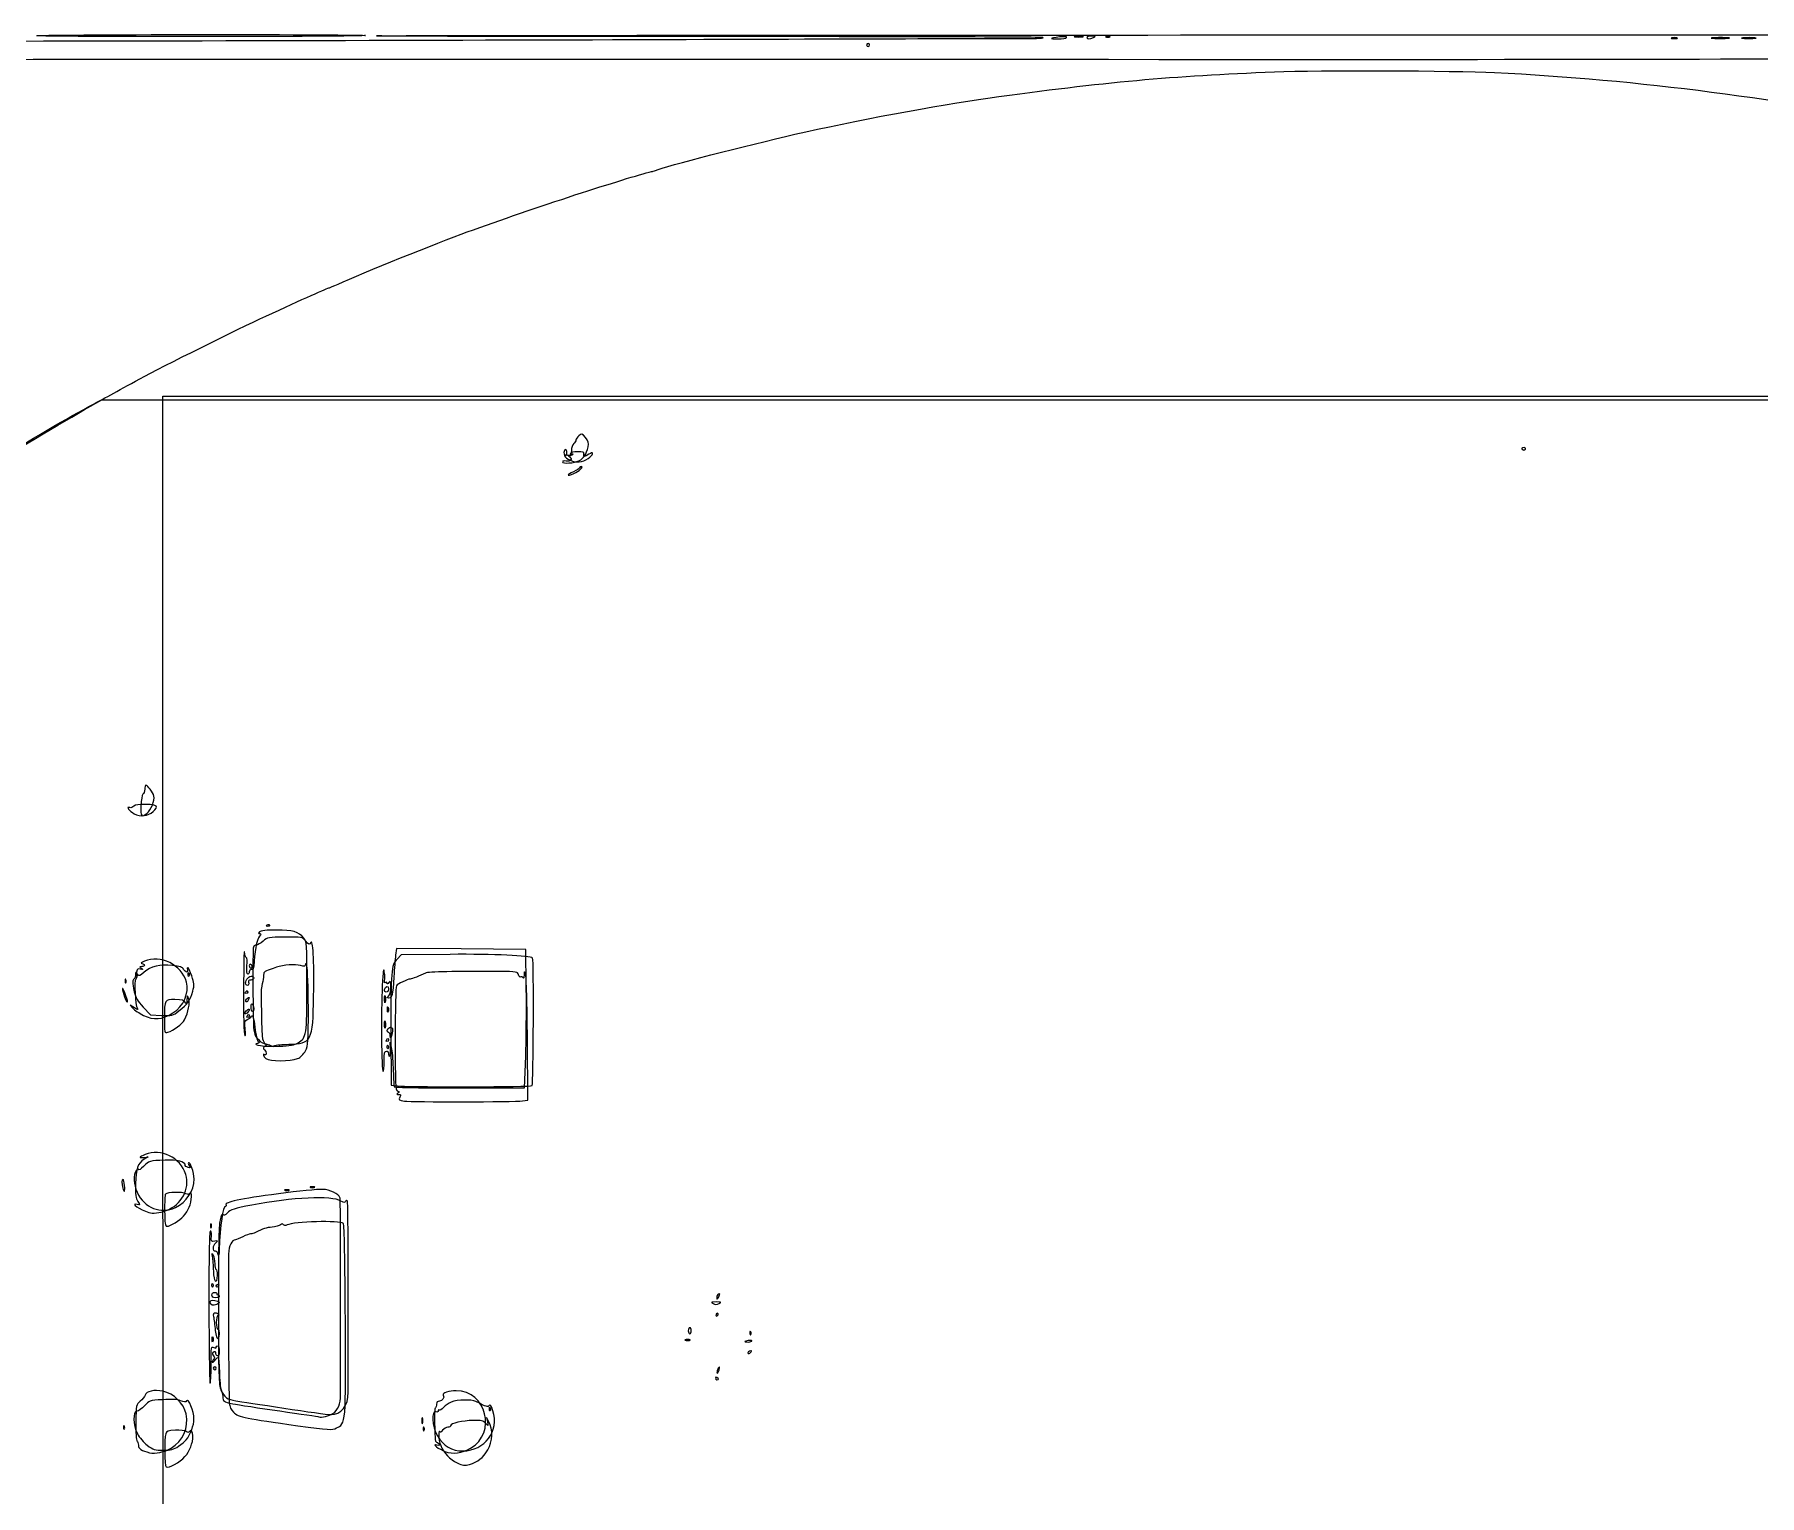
# Model space of a CAD drawing. Extents: x 0 to 877, y -11 to 940.
# Drawn here: x 235.4 to 540, y 682.3 to 940.2 of the extents above; entities that cross this region are included whole.
import ezdxf

# ---------------------------------------------------------------- set-up
doc = ezdxf.new("R2010")
doc.units = 0
doc.layers.add('Calque_1', color=7, linetype='CONTINUOUS')

msp = doc.modelspace()

# ---------------------------------------------------------------- linework, layer by layer
at = {"layer": 'Calque_1', "color": 7}
for points in [[(235.80002, 940.03294)], [(382.85207, 938.39798)], [(417.63769, 939.70942)], [(422.40728, 939.72094)], [(425.25155, 939.8961)], [(525.39634, 939.63874)], [(329.40623, 866.43136)], [(498.22859, 866.91883)], [(330.60462, 862.71947)], [(331.52819, 864.97884)], [(252.99388, 802.66701)], [(255.27609, 802.75625)], [(276.94708, 782.98284)], [(262.68392, 774.48501)], [(273.84373, 775.66361)], [(251.34323, 771.04902)], [(251.5349, 773.34759)], [(253.00482, 771.25184)], [(272.65311, 771.18131)], [(272.70941, 772.58522)], [(297.174, 771.6224)], [(272.71401, 769.49942)], [(273.63759, 768.55136)], [(259.83487, 767.48614)], [(272.52087, 767.41235)], [(272.91774, 766.94798)], [(258.93154, 764.09427)], [(274.62536, 763.1251)], [(275.67692, 762.89843)], [(281.94865, 762.2159)], [(297.52395, 762.71464)], [(297.67709, 761.54607)], [(298.20816, 763.44225)], [(299.50073, 753.72252)], [(251.29438, 737.04967)], [(253.51786, 735.83297)], [(280.29635, 736.16017)], [(284.79427, 736.68934)], [(258.6302, 732.61097)], [(258.75667, 729.82292)], [(266.61064, 730.23704)], [(267.03281, 721.9032)], [(266.72088, 719.47732)], [(267.49374, 719.32298)], [(266.43541, 716.36674)], [(266.69999, 717.67878)], [(356.38969, 717.81724)], [(355.81922, 713.94784)], [(267.37343, 711.45203)], [(351.36666, 711.38548)], [(361.86617, 711.1705)], [(361.8453, 707.54933)], [(362.02529, 709.54547)], [(267.49374, 704.77089)], [(356.37109, 704.90318)], [(355.90104, 702.73334)], [(269.77971, 698.602)], [(315.86509, 697.75584)], [(251.27029, 694.50175)], [(288.0747, 696.77511)], [(303.924, 695.97349)], [(253.57355, 693.20207)], [(304.18696, 694.23717)], [(306.54569, 692.8056)], [(259.49598, 690.64398)], [(307.11141, 691.11903)], [(312.39124, 690.63137)], [(258.63045, 687.33893)]]:
    msp.add_lwpolyline(points, close=True, dxfattribs=at)
for points in [[(420.49268, 939.90749), (420.49268, 939.9071)], [(534.40104, 939.65024), (534.40104, 939.65044)], [(539.16166, 939.64869), (539.16166, 939.64844)], [(244.23993, 874.0188), (247.27573, 875.77042), (467.33136, 875.77042), (687.38698, 875.77042), (687.39788, 819.48032)], [(258.1026, 585.82346), (258.0719, 876.40197), (475.42396, 876.402)], [(475.42396, 876.402), (692.7763, 876.402), (695.49116, 874.91197)], [(330.39782, 864.91376), (330.39782, 864.91333)], [(322.22208, 772.10735), (322.13018, 778.72193), (310.72555, 778.80733), (299.32093, 778.89273), (299.15567, 777.68703)], [(308.76879, 777.8326), (300.13348, 777.7427), (299.40744, 777.01636)], [(253.07398, 768.38256), (252.28023, 768.88197), (252.77893, 768.31774)], [(254.59543, 768.53179), (255.89495, 767.16932), (257.8213, 767.07202)], [(297.19416, 769.99068), (297.1938, 769.99068)], [(297.70763, 768.1386), (297.70781, 768.1386)], [(297.19416, 765.49277), (297.1938, 765.49277)], [(298.25938, 761.20457), (298.22258, 762.31778), (298.44091, 761.10102)], [(298.33442, 763.98436), (298.38062, 754.72395), (300.03183, 754.59165)], [(321.57124, 751.96564), (322.49728, 752.09024), (322.42288, 762.91629)], [(310.47482, 754.24799), (321.9393, 754.24799), (322.12668, 759.87037)], [(254.7276, 741.9991), (255.4552, 742.11226), (254.76009, 741.65626)], [(356.25889, 716.18072), (356.25889, 716.18086)], [(266.75138, 709.93027), (266.75156, 709.93027)], [(351.06736, 709.69354), (351.06736, 709.69374)], [(268.32551, 700.94706), (268.32456, 700.94709)], [(315.63796, 695.29471), (315.17538, 696.08846), (315.35202, 695.29571)]]:
    msp.add_lwpolyline(points, dxfattribs=at)
for points in [[(219.47187, 939.06897), (253.81478, 939.11257), (309.89322, 939.24358), (344.09062, 939.36005)], [(235.80002, 940.0329), (235.55079, 940.1318), (248.55288, 940.22111), (264.69358, 940.23133)], [(293.85577, 940.06544), (293.61743, 939.82708), (236.39944, 939.79501), (235.80002, 940.03294)], [(264.69358, 940.23133), (280.83425, 940.24153), (293.95726, 940.16693), (293.85577, 940.06544)], [(295.80416, 940.00617), (294.85827, 940.09027), (417.19499, 940.17099), (567.66353, 940.18545)], [(355.07082, 939.8667), (323.42004, 939.8597), (296.75004, 939.922), (295.80416, 940.00617)], [(344.09062, 939.36005), (378.28801, 939.47652), (408.05363, 939.56019), (410.23645, 939.54599)], [(413.41145, 939.70019), (412.97488, 939.79919), (386.7216, 939.87413), (355.07082, 939.8667)], [(382.58749, 938.66256), (382.44197, 938.66256), (382.32291, 938.5435), (382.32291, 938.39798)], [(382.32291, 938.39798), (382.32291, 938.25246), (382.44197, 938.13339), (382.58749, 938.13339)], [(382.85207, 938.39798), (382.85207, 938.5435), (382.73301, 938.66256), (382.58749, 938.66256)], [(382.58749, 938.13339), (382.73301, 938.13339), (382.85207, 938.25246), (382.85207, 938.39798)], [(410.23645, 939.54599), (412.41926, 939.53179), (413.84801, 939.60119), (413.41145, 939.70019)], [(416.39656, 939.80464), (414.56008, 939.59714), (414.45224, 939.45629), (416.12986, 939.45629)], [(416.12986, 939.45629), (416.87312, 939.45629), (417.55165, 939.5702), (417.63769, 939.70942)], [(417.63769, 939.70944), (417.73429, 939.86562), (417.25886, 939.90209), (416.39656, 939.80464)], [(419.16976, 939.9111), (418.76759, 939.8503), (419.03384, 939.7989), (419.76145, 939.79692)], [(420.49268, 939.9071), (420.16727, 939.9699), (419.57195, 939.9715), (419.16976, 939.9111)], [(419.76145, 939.79692), (420.48905, 939.79492), (420.81811, 939.84472), (420.49268, 939.90749)], [(422.07655, 939.96693), (421.60361, 939.97713), (421.21666, 939.86646), (421.21666, 939.72094)], [(421.21666, 939.72094), (421.21666, 939.40684), (421.67632, 939.40684), (422.40728, 939.72094)], [(422.40728, 939.72094), (422.85072, 939.9115), (422.79714, 939.95135), (422.07655, 939.96693)], [(424.59009, 939.8961), (424.40819, 939.8227), (424.55699, 939.76265), (424.92082, 939.76265)], [(425.25155, 939.8961), (425.06965, 939.9695), (424.77199, 939.9695), (424.59009, 939.8961)], [(424.92082, 939.76265), (425.28462, 939.76265), (425.43345, 939.82275), (425.25155, 939.8961)], [(524.4703, 939.63874), (524.21564, 939.57214), (524.424, 939.51774), (524.93332, 939.51774)], [(525.39634, 939.63874), (525.14168, 939.70534), (524.72496, 939.70534), (524.4703, 939.63874)], [(524.93332, 939.51774), (525.44264, 939.51774), (525.651, 939.57214), (525.39634, 939.63874)], [(531.7552, 939.65144), (530.98635, 939.59784), (531.5479, 939.55334), (533.00311, 939.55274)], [(534.40104, 939.65044), (533.71471, 939.70474), (532.52408, 939.70534), (531.7552, 939.65144)], [(533.00311, 939.55274), (534.45832, 939.55205), (535.08739, 939.59594), (534.40104, 939.65024)], [(537.04499, 939.65044), (536.42269, 939.59454), (536.86603, 939.54803), (538.03019, 939.54707)], [(539.16166, 939.64844), (538.61982, 939.70534), (537.66732, 939.70604), (537.04499, 939.65044)], [(538.03019, 939.54707), (539.19436, 939.54611), (539.70352, 939.59187), (539.16166, 939.64869)], [(433.9167, 935.79823), (242.12004, 935.93825), (174.493373, 935.81523), (125.412537, 935.2371)], [(561.18128, 935.9818), (546.99299, 935.84009), (489.72393, 935.75748), (433.9167, 935.79823)], [(403.73865, 929.01999), (424.46719, 931.87112), (436.19747, 932.94531), (454.34783, 933.65449)], [(454.34783, 933.65449), (462.00763, 933.95377), (485.98991, 933.87403), (493.18332, 933.52536)], [(493.18332, 933.52536), (518.60589, 932.29309), (544.49719, 928.91634), (569.6479, 923.55282)], [(369.62291, 922.61997), (379.67046, 924.93533), (395.13819, 927.83703), (403.73865, 929.01999)], [(345.01666, 916.2499), (346.76746, 916.94184), (361.23001, 920.68591), (369.62291, 922.61997)], [(311.81145, 905.38209), (323.41306, 909.58148), (340.06892, 915.03176), (344.3552, 916.03135)], [(344.3552, 916.03135), (344.50072, 916.06525), (344.79838, 916.16363), (345.01666, 916.2499)], [(288.98331, 896.171), (293.31424, 898.14138), (306.44533, 903.43973), (311.81145, 905.38209)], [(276.22499, 890.51448), (282.79899, 893.5321), (287.28267, 895.53548), (287.4623, 895.53548)], [(287.4623, 895.53548), (287.5306, 895.53548), (288.21501, 895.82146), (288.98331, 896.171)], [(253.99999, 879.44302), (257.99667, 881.6274), (271.28178, 888.24543), (276.22499, 890.51448)], [(245.00416, 874.55617), (247.488, 875.8915), (249.78306, 877.13826), (253.99999, 879.44302)], [(206.37499, 850.42895), (217.18946, 858.01433), (235.45192, 869.4208), (245.00416, 874.55617)], [(225.59369, 862.84726), (229.58159, 865.36176), (238.58629, 870.75673), (244.23993, 874.0188)], [(330.99373, 868.65386), (330.99373, 868.48574), (330.81514, 868.19997), (330.59686, 868.01881)], [(331.51049, 869.40201), (331.22627, 869.15865), (330.99373, 868.82199), (330.99373, 868.65386)], [(332.67553, 869.07404), (332.0604, 869.80508), (332.00084, 869.82185), (331.51049, 869.40201)], [(333.12619, 867.42738), (333.2882, 868.14565), (333.20689, 868.44249), (332.67553, 869.07404)], [(329.51517, 865.92753), (328.86499, 866.05108), (328.82138, 866.01843), (329.13314, 865.641)], [(329.14165, 866.96053), (328.99613, 866.96053), (328.87706, 866.7224), (328.87706, 866.43136)], [(328.87706, 866.43136), (328.87706, 866.14032), (328.99613, 865.90219), (329.14165, 865.90219)], [(329.13314, 865.641), (329.32668, 865.4067), (329.89578, 865.07944), (330.39782, 864.91376)], [(329.40623, 866.43136), (329.40623, 866.7224), (329.28717, 866.96053), (329.14165, 866.96053)], [(329.14165, 865.90219), (329.28717, 865.90219), (329.40623, 866.14032), (329.40623, 866.43136)], [(329.90315, 865.66309), (330.44681, 865.31874), (329.96805, 864.77588), (329.24293, 864.9145)], [(330.41595, 866.05805), (330.32415, 865.90956), (329.91882, 865.85083), (329.51517, 865.92753)], [(329.86925, 865.89809), (329.62975, 865.89509), (329.63912, 865.83029), (329.90315, 865.66309)], [(330.19998, 866.79579), (330.19998, 866.25942), (330.06777, 865.90052), (329.86925, 865.89809)], [(330.01727, 866.25017), (329.94317, 866.02798), (330.02227, 865.98167), (330.24302, 866.11805)], [(331.30836, 866.58756), (330.57745, 866.59056), (330.08807, 866.46261), (330.01727, 866.25017)], [(330.59686, 868.01881), (330.37857, 867.83765), (330.19998, 867.28729), (330.19998, 866.79579)], [(330.24302, 866.11805), (330.44984, 866.24588), (330.51752, 866.22241), (330.41595, 866.05805)], [(330.39782, 864.91333), (331.4116, 864.57875), (332.6094, 864.85853), (333.46043, 865.62869)], [(332.40768, 866.14998), (332.46998, 866.49697), (332.25194, 866.58377), (331.30836, 866.58756)], [(331.52819, 864.97884), (332.38176, 865.42023), (332.82758, 866.10334), (333.12619, 867.42738)], [(333.28847, 866.14398), (332.46821, 865.60652), (332.31031, 865.60752), (332.40768, 866.14998)], [(333.46043, 865.62869), (334.168, 866.26904), (334.04444, 866.63931), (333.28847, 866.14398)], [(498.39478, 867.3044), (497.93003, 867.3044), (497.8616, 867.14564), (498.22859, 866.91883)], [(498.22859, 866.91883), (498.36405, 866.83513), (498.54968, 866.88763), (498.64108, 867.0355)], [(498.64108, 867.0355), (498.73248, 867.1834), (498.62168, 867.3044), (498.39478, 867.3044)], [(329.24293, 864.9145), (328.89619, 864.9808), (328.61248, 864.9325), (328.61248, 864.80712)], [(328.61248, 864.80712), (328.61248, 864.42839), (330.70168, 864.55144), (331.52819, 864.97884)], [(330.56442, 863.03933), (329.29625, 862.46746), (329.33149, 862.18729), (330.60462, 862.71947)], [(331.62546, 863.74218), (331.62546, 863.61876), (331.14799, 863.30248), (330.56442, 863.03933)], [(330.60467, 862.71947), (331.54547, 863.11273), (332.4477, 863.96658), (331.92242, 863.96658)], [(331.92242, 863.96658), (331.7591, 863.96658), (331.62546, 863.8656), (331.62546, 863.74218)], [(255.04988, 807.68924), (254.97248, 807.69224), (254.8826, 807.37306), (254.85016, 806.98103)], [(256.47673, 805.77514), (256.31312, 806.43917), (255.38948, 807.67821), (255.04988, 807.68924)], [(255.12671, 804.30625), (253.87224, 804.34285), (253.19314, 804.24595), (252.94154, 803.99436)], [(254.5281, 806.10566), (254.38342, 806.01626), (254.23456, 805.10177), (254.1973, 804.07349)], [(254.85016, 806.98103), (254.81766, 806.589), (254.67279, 806.19508), (254.5281, 806.10566)], [(256.32334, 803.04604), (257.34855, 804.00916), (257.12175, 804.248), (255.12671, 804.30625)], [(255.27609, 802.75625), (255.97844, 803.30188), (256.6624, 805.02162), (256.47673, 805.77514)], [(252.21508, 803.74981), (251.48353, 803.99366), (252.10282, 803.13264), (252.99388, 802.66701)], [(252.94154, 803.99436), (252.74078, 803.7936), (252.41386, 803.68355), (252.21508, 803.74981)], [(252.99388, 802.66701), (254.11685, 802.08017), (255.45771, 802.23281), (256.32334, 803.04604)], [(254.1973, 804.07349), (254.127, 802.1337), (254.2622, 801.96861), (255.27609, 802.75625)], [(276.43996, 783.00373), (276.2289, 782.91923), (276.29158, 782.85657), (276.59982, 782.84387)], [(276.94708, 782.98283), (276.85918, 783.07073), (276.63096, 783.08013), (276.43996, 783.00373)], [(276.59982, 782.84387), (276.87872, 782.83237), (277.035, 782.89487), (276.94708, 782.98284)], [(275.10431, 781.03704), (274.63396, 780.50468), (274.1833, 778.07269), (274.12369, 775.74537)], [(275.743, 780.17355), (275.27821, 779.78247), (274.73841, 779.46248), (274.54341, 779.46248)], [(275.11611, 781.81976), (274.86624, 781.56988), (274.87471, 781.50006), (275.15491, 781.50006)], [(275.15491, 781.50006), (275.43727, 781.50006), (275.42653, 781.40176), (275.10431, 781.03704)], [(278.14559, 782.13324), (276.37272, 782.13724), (275.32529, 782.02893), (275.11611, 781.81976)], [(279.62576, 780.89754), (276.72405, 780.88524), (276.55022, 780.85284), (275.743, 780.17355)], [(282.97267, 780.70574), (281.93199, 781.85543), (281.01486, 782.12665), (278.14559, 782.13324)], [(283.28596, 780.18679), (282.67352, 780.8988), (282.61455, 780.91025), (279.62576, 780.89754)], [(283.50121, 772.27813), (283.50121, 779.74748), (283.47611, 780.1497), (282.97267, 780.70574)], [(284.15868, 779.91027), (283.93543, 779.51137), (283.84126, 779.54121), (283.28596, 780.18679)], [(284.68383, 770.46665), (284.78013, 776.98197), (284.57583, 780.65569), (284.15868, 779.91027)], [(262.22836, 772.93172), (261.40075, 775.99323), (257.62494, 777.87373), (254.79373, 776.63445)], [(272.44911, 778.25891), (272.39201, 778.80462), (272.32714, 775.79829), (272.30489, 771.57818)], [(272.78392, 777.26673), (272.65684, 777.26673), (272.50618, 777.71321), (272.44911, 778.25891)], [(272.9043, 775.81152), (272.9652, 776.61188), (272.9113, 777.26673), (272.78392, 777.26673)], [(274.04768, 779.13176), (273.97008, 778.94985), (273.93037, 775.46728), (273.95948, 771.39269)], [(274.54341, 779.46248), (274.34841, 779.46248), (274.12534, 779.31366), (274.04768, 779.13176)], [(299.40744, 777.01636), (298.38091, 775.98944), (298.28063, 774.77141), (298.33442, 763.98436)], [(299.15567, 777.68703), (299.06477, 777.0239), (298.92088, 775.3186), (298.83589, 773.89747)], [(323.34974, 777.17688), (322.90016, 777.62667), (316.52508, 777.91337), (308.76879, 777.8326)], [(323.25574, 754.66655), (323.48336, 754.89411), (323.57549, 776.95105), (323.34974, 777.17688)], [(253.24281, 774.23703), (253.24281, 773.92676), (253.12374, 773.59932), (252.97822, 773.50938)], [(253.57428, 774.34783), (253.27061, 774.76313), (253.24281, 774.75384), (253.24281, 774.23703)], [(253.45305, 774.04902), (253.47675, 773.80725), (253.38925, 773.54335), (253.25856, 773.46258)], [(254.06617, 775.23463), (253.46786, 775.36576), (253.34682, 775.13172), (253.45305, 774.04902)], [(254.78493, 774.6975), (253.97671, 773.95932), (253.879, 773.9311), (253.57428, 774.34783)], [(254.33071, 775.67518), (253.93076, 775.67218), (253.92175, 775.63248), (254.26461, 775.38764)], [(254.26461, 775.38764), (254.58346, 775.15989), (254.54444, 775.12981), (254.06617, 775.23463)], [(254.79373, 776.63445), (254.28441, 776.41151), (254.07605, 776.22445), (254.33071, 776.21875)], [(254.33071, 776.21875), (254.58537, 776.21275), (254.79373, 776.08933), (254.79373, 775.94381)], [(254.79373, 775.94381), (254.79373, 775.79829), (254.58537, 775.6774), (254.33071, 775.67518)], [(259.75508, 775.85839), (257.53043, 776.08631), (255.88459, 775.70189), (254.78493, 774.6975)], [(261.72963, 775.19153), (261.53302, 775.55887), (261.03418, 775.72735), (259.75508, 775.85839)], [(262.40755, 775.09683), (262.62689, 774.52526), (262.0425, 774.60684), (261.72963, 775.19153)], [(262.46855, 775.49371), (262.35124, 775.49371), (262.32377, 775.31512), (262.40755, 775.09683)], [(263.17652, 774.03836), (262.90445, 774.8388), (262.58587, 775.49371), (262.46855, 775.49371)], [(262.66305, 773.97789), (262.57515, 773.88999), (262.51258, 774.04629), (262.52406, 774.32515)], [(262.52406, 774.32515), (262.53676, 774.63338), (262.59946, 774.69607), (262.68392, 774.48501)], [(262.68395, 774.48501), (262.76035, 774.29401), (262.75095, 774.0658), (262.66305, 773.97789)], [(263.34284, 771.32638), (263.62907, 772.42166), (263.60772, 772.76989), (263.17652, 774.03836)], [(272.70941, 772.58522), (272.52058, 773.07731), (273.10144, 773.95302), (273.6453, 773.99618)], [(273.05419, 774.35631), (272.90142, 774.35631), (272.83943, 774.95805), (272.9043, 775.81152)], [(273.3147, 774.75318), (273.3147, 774.5349), (273.19746, 774.35631), (273.05419, 774.35631)], [(273.57915, 776.0761), (273.43363, 776.166), (273.31457, 776.054), (273.31457, 775.82713)], [(273.31457, 775.82713), (273.31457, 775.60026), (273.43363, 775.41464), (273.57915, 775.41464)], [(273.71157, 775.15006), (273.49329, 775.15006), (273.3147, 774.97147), (273.3147, 774.75318)], [(273.84373, 775.66361), (273.84373, 775.80054), (273.72467, 775.98616), (273.57915, 776.0761)], [(273.57915, 775.41464), (273.72467, 775.41464), (273.84373, 775.52668), (273.84373, 775.66361)], [(274.10832, 773.66545), (274.10832, 773.46334), (273.87392, 773.29798), (273.58746, 773.29798)], [(273.6453, 773.99618), (273.89996, 774.01638), (274.10832, 773.86757), (274.10832, 773.66545)], [(274.12369, 775.74537), (274.11469, 775.39937), (273.94224, 775.15006), (273.71157, 775.15006)], [(275.86811, 774.45746), (275.83091, 773.81872), (275.54622, 772.08042), (275.46568, 771.99986)], [(278.1135, 775.57502), (276.34089, 774.98099), (275.88541, 774.7543), (275.86811, 774.45746)], [(282.34723, 775.87922), (281.44362, 776.13837), (279.34447, 775.98754), (278.1135, 775.57502)], [(283.22948, 776.07727), (283.21038, 775.70302), (283.07078, 775.6717), (282.34723, 775.87922)], [(283.49049, 775.72807), (283.35944, 776.16463), (283.24197, 776.32177), (283.22948, 776.07727)], [(283.7442, 768.39855), (283.7362, 771.99322), (283.62157, 775.2915), (283.49049, 775.72807)], [(297.16228, 774.75319), (297.01443, 775.55843), (296.92582, 774.97425), (296.79179, 772.31042)], [(297.21348, 773.19871), (297.29218, 773.47159), (297.26918, 774.17111), (297.16228, 774.75319)], [(298.83589, 773.89747), (298.6356, 770.54841), (298.53874, 770.12117), (297.9819, 770.1314)], [(304.40918, 774.54299), (303.45784, 774.04688), (302.02668, 773.47911), (301.72752, 773.47911)], [(317.37323, 774.82062), (309.8171, 774.86262), (304.81685, 774.75562), (304.40918, 774.54299)], [(320.86115, 774.24623), (320.72349, 774.7726), (320.53887, 774.80301), (317.37323, 774.82062)], [(321.26628, 773.85101), (321.12338, 773.76271), (320.94109, 773.94051), (320.86115, 774.24623)], [(321.66006, 773.67919), (321.58636, 773.862), (321.40916, 773.93932), (321.26628, 773.85101)], [(321.83173, 774.14056), (321.81113, 773.704), (321.73383, 773.49638), (321.66006, 773.67919)], [(322.10893, 774.33832), (321.88395, 774.8981), (321.8671, 774.88608), (321.83173, 774.14056)], [(322.42288, 762.91629), (322.38198, 768.87061), (322.24067, 774.01053), (322.10893, 774.33832)], [(251.34323, 771.04902), (251.0079, 771.87108), (250.86118, 772.07142), (250.95569, 771.57818)], [(250.95569, 771.57818), (251.15878, 770.51833), (251.70028, 769.17681), (251.80176, 769.48212)], [(251.80176, 769.48212), (251.84636, 769.61631), (251.64003, 770.32141), (251.34323, 771.04902)], [(251.37504, 773.18773), (251.36354, 772.90882), (251.42604, 772.75255), (251.514, 772.84047)], [(251.53489, 773.34759), (251.45039, 773.55865), (251.38773, 773.49596), (251.37504, 773.18773)], [(251.514, 772.84047), (251.6019, 772.92837), (251.6113, 773.15659), (251.5349, 773.34759)], [(252.97822, 773.50938), (252.64117, 773.30108), (252.64556, 772.92677), (253.00482, 771.25184)], [(253.25856, 773.46258), (252.92839, 773.25853), (253.19476, 768.75656), (253.56544, 768.27546)], [(253.00478, 771.25181), (253.23108, 770.19656), (253.5853, 769.59085), (254.59543, 768.53179)], [(259.83483, 767.48614), (261.72241, 768.69739), (262.74444, 771.02263), (262.22836, 772.93172)], [(260.90243, 767.86079), (262.39293, 769.00446), (262.93858, 769.77934), (263.34284, 771.32638)], [(262.60157, 770.04142), (262.34903, 770.6746), (262.33709, 770.66394), (262.30315, 769.77492)], [(272.30489, 771.57818), (272.28189, 767.18917), (272.37049, 763.7376), (272.51219, 763.51352)], [(272.76979, 770.91673), (272.61567, 770.91673), (272.56318, 771.03579), (272.65311, 771.18131)], [(272.65311, 771.18131), (272.74301, 771.32683), (272.86914, 771.44589), (272.9333, 771.44589)], [(273.09576, 772.40022), (272.95555, 772.31362), (272.7817, 772.39722), (272.70941, 772.58522)], [(273.04998, 771.18131), (273.04998, 771.03579), (272.92388, 770.91673), (272.76979, 770.91673)], [(272.9333, 771.44589), (272.9975, 771.44589), (273.04998, 771.32683), (273.04998, 771.18131)], [(273.20863, 772.92786), (273.28673, 772.7243), (273.23593, 772.48686), (273.09576, 772.40022)], [(273.58746, 773.29798), (273.2499, 773.29798), (273.11658, 773.16772), (273.20863, 772.92786)], [(273.95948, 771.39269), (274.01158, 764.11205), (274.02308, 763.96955), (274.62536, 763.1251)], [(275.46568, 771.99986), (275.31688, 771.85106), (275.50898, 763.57556), (275.67692, 762.89843)], [(281.94871, 762.2159), (283.42009, 763.10967), (283.50121, 763.63537), (283.50121, 772.27813)], [(296.79179, 772.31042), (296.56295, 767.76266), (296.65267, 757.1584), (296.91998, 757.1584)], [(297.36329, 772.88359), (297.17385, 772.76652), (297.12093, 772.87759), (297.21348, 773.19871)], [(297.50473, 771.18131), (297.25832, 771.18131), (297.12336, 771.36132), (297.174, 771.6224)], [(297.174, 771.6224), (297.30272, 772.28618), (297.921, 772.37733), (297.921, 771.73252)], [(297.1938, 769.99068), (297.1968, 770.57277), (297.2509, 770.77974), (297.31422, 770.45062)], [(297.65621, 772.73387), (297.65621, 772.91579), (297.5244, 772.98316), (297.36329, 772.88359)], [(297.921, 771.73252), (297.921, 771.40753), (297.75016, 771.18131), (297.50473, 771.18131)], [(297.98694, 772.85661), (297.78779, 772.58353), (297.65621, 772.53469), (297.65621, 772.73387)], [(297.9208, 770.46213), (298.17313, 770.66705), (298.31767, 771.2444), (298.31767, 772.04728)], [(298.31767, 772.04728), (298.31767, 773.12304), (298.26867, 773.24293), (297.98694, 772.85661)], [(299.28417, 772.30227), (299.17725, 772.14916), (299.08796, 767.94227), (299.08573, 762.95362)], [(301.72752, 773.47911), (301.27326, 773.47911), (299.51439, 772.63194), (299.28417, 772.30227)], [(322.12668, 759.87037), (322.22974, 762.96269), (322.27268, 768.46933), (322.22208, 772.10735)], [(252.77893, 768.31774), (253.05322, 768.00741), (253.88665, 767.44456), (254.63101, 767.06697)], [(253.56544, 768.27546), (253.76955, 768.01057), (253.60994, 768.04535), (253.07398, 768.38256)], [(257.8213, 767.07202), (259.66696, 766.97882), (259.79605, 767.01182), (260.90243, 767.86079)], [(260.18831, 769.87414), (258.37644, 769.90354), (258.33622, 769.83514), (258.33622, 766.72269)], [(262.08794, 769.24575), (261.87635, 769.71267), (261.45018, 769.85365), (260.18831, 769.87414)], [(261.88685, 766.29424), (262.5644, 767.60446), (262.89084, 769.31607), (262.60157, 770.04142)], [(262.30315, 769.77492), (262.28175, 769.21353), (262.19697, 769.00516), (262.08794, 769.24575)], [(272.52087, 767.41235), (272.52087, 767.55787), (272.69946, 767.82515), (272.91774, 768.00631)], [(272.71401, 769.49942), (272.63831, 769.62409), (272.74251, 769.87962), (272.94552, 770.06726)], [(273.07906, 769.63171), (272.95396, 769.43427), (272.78968, 769.37474), (272.71401, 769.49942)], [(272.91774, 768.00631), (273.13912, 768.19004), (273.31462, 768.2187), (273.31462, 768.07111)], [(273.31462, 768.07111), (273.31462, 767.92559), (273.13602, 767.65831), (272.91774, 767.47715)], [(272.94552, 770.06726), (273.35454, 770.44532), (273.43281, 770.19002), (273.07906, 769.63171)], [(273.86145, 767.74173), (273.72567, 767.74173), (273.62492, 768.10606), (273.63759, 768.55136)], [(273.63762, 768.55136), (273.65292, 769.08876), (273.73452, 769.24445), (273.88045, 769.01438)], [(273.88045, 769.01438), (274.17819, 768.54489), (274.16623, 767.74173), (273.86145, 767.74173)], [(280.29529, 761.96103), (284.31794, 762.03753), (284.56635, 762.51895), (284.68383, 770.46665)], [(283.23252, 760.82966), (283.71819, 761.78166), (283.75838, 762.37604), (283.7442, 768.39855)], [(297.30922, 769.39229), (297.24302, 769.13932), (297.19122, 769.40859), (297.19416, 769.99068)], [(297.31422, 770.45062), (297.37752, 770.1215), (297.37512, 769.64525), (297.30922, 769.39229)], [(297.9819, 770.1314), (297.58095, 770.1384), (297.57335, 770.1799), (297.9208, 770.46213)], [(297.8296, 767.67055), (297.7571, 767.49141), (297.70225, 767.70205), (297.70763, 768.1386)], [(297.70781, 768.1386), (297.71281, 768.57516), (297.77251, 768.72173), (297.8396, 768.4643)], [(297.8396, 768.4643), (297.9067, 768.20686), (297.9023, 767.84968), (297.8296, 767.67055)], [(254.63101, 767.06697), (256.3825, 766.1785), (258.00016, 766.3088), (259.83487, 767.48614)], [(258.33622, 766.72269), (258.33622, 763.93885), (258.34022, 763.91971), (258.93154, 764.09427)], [(258.93154, 764.09427), (259.99177, 764.40745), (261.48656, 765.5202), (261.88685, 766.29424)], [(272.60399, 764.63232), (272.46776, 765.95222), (272.51109, 766.16657), (272.94753, 766.33059)], [(272.51219, 763.51352), (272.67353, 763.25836), (272.70555, 763.64845), (272.60399, 764.63232)], [(272.91774, 767.47715), (272.69636, 767.29342), (272.52087, 767.26477), (272.52087, 767.41235)], [(273.03442, 766.68339), (272.8803, 766.68339), (272.82781, 766.80246), (272.91774, 766.94798)], [(272.91774, 766.94798), (273.00764, 767.0935), (273.13377, 767.21256), (273.19793, 767.21256)], [(272.94753, 766.33059), (273.22222, 766.43384), (273.57546, 766.68958), (273.73249, 766.89893)], [(273.31462, 766.94798), (273.31462, 766.80246), (273.18852, 766.68339), (273.03442, 766.68339)], [(273.19793, 767.21256), (273.26213, 767.21256), (273.31462, 767.0935), (273.31462, 766.94798)], [(273.73249, 766.89893), (273.94919, 767.18777), (274.08571, 766.72135), (274.29875, 764.96453)], [(274.29875, 764.96453), (274.45488, 763.67692), (274.72682, 762.55844), (274.91153, 762.44429)], [(297.30922, 764.89437), (297.24302, 764.64141), (297.19122, 764.91067), (297.19416, 765.49277)], [(297.1938, 765.49277), (297.1968, 766.07485), (297.2509, 766.28182), (297.31422, 765.9527)], [(297.31422, 765.9527), (297.37752, 765.62359), (297.37512, 765.14734), (297.30922, 764.89437)], [(297.92083, 764.03756), (297.49969, 764.03756), (297.61457, 764.75871), (298.06314, 764.93083)], [(298.06314, 764.93083), (298.60284, 765.13794), (298.76754, 764.61758), (298.47145, 763.64068)], [(274.74214, 762.12387), (273.57885, 761.85659), (276.1696, 761.50839), (278.58164, 761.60783)], [(274.62538, 763.12509), (274.96246, 762.6525), (275.55777, 762.19882), (275.94829, 762.11692)], [(274.91153, 762.44429), (275.15103, 762.29627), (275.10383, 762.20696), (274.74214, 762.12387)], [(275.6769, 762.8984), (275.7668, 762.53606), (275.97972, 762.14911), (276.15008, 762.03851)], [(276.06518, 761.58385), (275.75085, 761.38191), (275.73739, 761.26341), (275.99908, 761.00177)], [(275.94829, 762.11692), (276.33882, 762.03502), (276.84758, 761.86707), (277.07888, 761.7437)], [(276.15008, 762.03851), (276.37638, 761.89159), (276.35352, 761.76911), (276.06518, 761.58385)], [(277.07888, 761.7437), (277.31018, 761.62032), (277.64536, 761.60957), (277.82371, 761.7198)], [(277.82371, 761.7198), (278.00207, 761.83004), (279.1143, 761.93859), (280.29529, 761.96103)], [(278.58164, 761.60783), (280.47177, 761.68573), (281.33151, 761.84102), (281.94865, 762.2159)], [(297.64063, 762.45006), (297.48651, 762.45006), (297.43402, 762.56912), (297.52395, 762.71464)], [(297.52395, 762.71464), (297.61385, 762.86016), (297.73998, 762.97923), (297.80414, 762.97923)], [(297.92083, 762.71464), (297.92083, 762.56912), (297.79472, 762.45006), (297.64063, 762.45006)], [(297.81608, 761.1988), (297.72818, 761.1109), (297.66561, 761.2672), (297.67709, 761.54607)], [(297.67712, 761.54607), (297.68982, 761.85429), (297.75252, 761.91699), (297.83698, 761.70592)], [(297.80414, 762.97923), (297.86834, 762.97923), (297.92083, 762.86016), (297.92083, 762.71464)], [(297.83698, 761.70592), (297.91338, 761.51492), (297.90398, 761.28672), (297.81608, 761.1988)], [(298.20816, 763.44225), (298.19576, 763.76967), (298.06635, 764.03756), (297.92083, 764.03756)], [(298.47145, 763.64068), (298.27219, 762.98324), (298.22697, 762.94916), (298.20816, 763.44225)], [(299.08573, 762.95362), (299.08173, 754.91941), (299.12953, 753.86496), (299.50073, 753.72252)], [(276.06298, 760.11763), (275.61303, 760.39571), (275.77175, 759.86077), (276.26141, 759.44882)], [(275.99908, 761.00177), (276.39011, 760.61073), (276.44274, 759.88294), (276.06298, 760.11763)], [(276.26141, 759.44882), (276.87213, 758.93505), (280.62617, 758.92154), (281.83161, 759.42882)], [(281.83161, 759.42882), (282.38763, 759.66278), (282.89716, 760.17229), (283.23252, 760.82966)], [(296.91998, 757.1584), (297.03388, 757.1584), (297.12707, 757.972), (297.12707, 758.96639)], [(297.12707, 758.96639), (297.12707, 760.3971), (297.20987, 760.77438), (297.52394, 760.77438)], [(297.52394, 760.77438), (297.74442, 760.77438), (297.92082, 760.53919), (297.92082, 760.24521)], [(297.92082, 760.24521), (297.92082, 759.95417), (298.00522, 759.80049), (298.10848, 759.9037)], [(298.10848, 759.9037), (298.2117, 760.00692), (298.27959, 760.59231), (298.25938, 761.20457)], [(298.44091, 761.10102), (298.56098, 760.4318), (298.69462, 758.7054), (298.73786, 757.26456)], [(298.73786, 757.26456), (298.78106, 755.82373), (298.86009, 754.55556), (298.91341, 754.44642)], [(298.91341, 754.44642), (298.96671, 754.33728), (304.16938, 754.24799), (310.47482, 754.24799)], [(299.56685, 753.33798), (299.29811, 753.16762), (299.32658, 753.11331), (299.68628, 753.11022)], [(299.50075, 753.7225), (299.83818, 753.59303), (299.85106, 753.51811), (299.56685, 753.33798)], [(299.89282, 752.60953), (299.65805, 752.17089), (299.75187, 752.09291), (300.69599, 751.94194)], [(299.68628, 753.11022), (300.06601, 753.10722), (300.10649, 753.00881), (299.89282, 752.60953)], [(300.03183, 754.59165), (302.72579, 754.37581), (323.03045, 754.44129), (323.25574, 754.66655)], [(300.69599, 751.94194), (301.89333, 751.75048), (320.12595, 751.77116), (321.57124, 751.96564)], [(262.09089, 739.00099), (261.23179, 741.95618), (257.72507, 743.66058), (254.91754, 742.48752)], [(254.76009, 741.65626), (253.59764, 740.89368), (253.2922, 740.03757), (253.2282, 737.36261)], [(254.91754, 742.48752), (253.81248, 742.0258), (253.74251, 741.8459), (254.7276, 741.9991)], [(254.64503, 740.40116), (254.16482, 739.92094), (253.76813, 739.6729), (253.7635, 739.84994)], [(258.46554, 741.50036), (255.6023, 741.39597), (255.655, 741.41116), (254.64503, 740.40116)], [(261.97193, 740.66573), (261.96793, 741.26264), (260.63658, 741.57951), (258.46554, 741.50036)], [(262.51829, 740.22353), (262.21892, 740.30183), (261.97307, 740.50081), (261.97193, 740.66573)], [(262.59428, 741.01262), (262.50268, 740.92102), (262.57048, 740.674), (262.74517, 740.46365)], [(262.74517, 740.46365), (263.00796, 740.147), (262.96891, 740.10569), (262.51829, 740.22353)], [(263.56149, 738.18748), (263.56149, 739.31322), (262.88138, 741.29974), (262.59428, 741.01262)], [(251.02343, 738.108), (250.78603, 738.10853), (250.77147, 737.40905), (250.99173, 736.58704)], [(251.29441, 737.04967), (251.25451, 737.63154), (251.13257, 738.10779), (251.02343, 738.108)], [(253.36662, 739.65826), (252.82401, 738.94086), (252.89236, 737.21156), (253.51786, 735.83297)], [(253.2282, 737.36261), (253.1818, 735.42095), (253.2642, 734.75201), (253.61636, 734.21459)], [(253.7635, 739.84994), (253.7585, 740.027), (253.58027, 739.94074), (253.36662, 739.65826)], [(258.6302, 732.61097), (261.39191, 733.62111), (262.86444, 736.34007), (262.09089, 739.00099)], [(260.27071, 733.13774), (262.27919, 734.11418), (263.56149, 736.08184), (263.56149, 738.18748)], [(250.99173, 736.58704), (251.23752, 735.66987), (251.37461, 735.87943), (251.29438, 737.04967)], [(253.61636, 734.21459), (254.0511, 733.55109), (254.04793, 733.53622), (253.50222, 733.67893)], [(253.51791, 735.83297), (254.76981, 733.07364), (257.71822, 731.89686), (260.27071, 733.13774)], [(258.53194, 735.527), (258.42129, 735.37293), (258.34622, 734.02648), (258.36512, 732.5349)], [(262.14019, 735.5876), (261.48955, 735.93225), (258.79041, 735.8869), (258.53194, 735.527)], [(262.86375, 735.6825), (262.69912, 735.42274), (262.50053, 735.39667), (262.14019, 735.5876)], [(262.71442, 733.22859), (263.12994, 734.19329), (263.25848, 736.30543), (262.86375, 735.6825)], [(278.47391, 735.57329), (271.70446, 734.68781), (268.91726, 734.08977), (269.22667, 733.58915)], [(289.45871, 734.29174), (287.91479, 735.25809), (280.85909, 734.93293), (273.74886, 733.56776)], [(286.35079, 736.3459), (285.36368, 736.365), (282.0175, 736.03682), (278.47391, 735.57329)], [(279.96562, 736.29362), (279.60182, 736.29362), (279.45299, 736.23352), (279.63489, 736.16017)], [(279.63489, 736.16017), (279.81679, 736.08677), (280.11445, 736.08677), (280.29635, 736.16017)], [(280.29635, 736.16017), (280.47825, 736.23357), (280.32945, 736.29362), (279.96562, 736.29362)], [(284.46354, 736.82279), (284.09973, 736.82279), (283.95091, 736.76269), (284.13281, 736.68934)], [(284.13281, 736.68934), (284.31471, 736.61594), (284.61236, 736.61594), (284.79427, 736.68934)], [(284.79427, 736.68934), (284.97617, 736.76274), (284.82737, 736.82279), (284.46354, 736.82279)], [(289.32892, 734.91103), (289.14937, 735.47673), (287.38703, 736.32582), (286.35079, 736.3459)], [(289.43594, 717.94907), (289.46024, 727.01607), (289.41214, 734.64896), (289.32892, 734.91103)], [(290.28553, 734.21904), (290.13372, 733.9734), (289.94012, 733.99042), (289.45871, 734.29174)], [(290.64778, 734.27444), (290.54393, 734.44246), (290.41105, 734.42215), (290.28553, 734.21904)], [(290.77353, 717.90818), (290.79473, 726.76367), (290.73793, 734.12849), (290.64778, 734.27444)], [(253.50222, 733.67893), (252.15338, 734.03166), (254.06595, 732.73602), (255.58578, 732.26746)], [(255.58578, 732.26746), (256.31676, 732.0421), (257.41312, 732.16581), (258.6302, 732.61097)], [(258.36512, 732.5349), (258.39152, 730.45149), (258.48227, 729.82292), (258.75667, 729.82292)], [(258.75667, 729.82284), (259.35318, 729.82284), (261.07678, 730.87051), (261.72223, 731.62541)], [(261.72223, 731.62541), (262.05658, 732.01644), (262.50307, 732.73787), (262.71442, 733.22859)], [(269.13297, 733.34589), (268.66217, 733.34589), (268.18319, 730.07757), (268.00852, 725.67298)], [(268.67524, 731.90558), (268.54533, 732.11131), (268.35009, 731.73931), (268.15348, 730.91141)], [(269.46378, 732.21669), (269.03719, 731.74681), (268.82769, 731.66416), (268.67524, 731.90558)], [(269.22667, 733.58915), (269.30937, 733.45536), (269.26717, 733.34589), (269.13297, 733.34589)], [(273.74886, 733.56776), (270.69168, 732.98077), (269.94323, 732.74479), (269.46378, 732.21669)], [(266.4323, 728.97836), (266.25466, 728.86857), (266.17364, 724.15948), (266.1942, 715.13778)], [(266.62023, 728.11691), (266.67143, 728.76454), (266.60203, 729.0832), (266.4323, 728.97836)], [(266.61064, 730.23704), (266.53724, 730.41894), (266.47719, 730.27014), (266.47719, 729.90631)], [(266.47719, 729.90631), (266.47719, 729.54251), (266.53729, 729.39368), (266.61064, 729.57558)], [(267.21475, 727.19213), (266.57756, 727.09493), (266.54358, 727.14783), (266.62023, 728.11691)], [(266.61064, 729.57558), (266.68404, 729.75748), (266.68404, 730.05514), (266.61064, 730.23704)], [(268.15348, 730.91141), (267.93036, 729.97191), (267.84532, 725.58169), (267.86006, 715.76373)], [(272.16332, 727.97075), (271.62029, 727.67971), (271.04386, 727.44159), (270.88236, 727.44159)], [(273.55203, 728.49992), (273.33127, 728.49992), (272.70632, 728.2618), (272.16332, 727.97075)], [(274.41291, 728.73363), (274.16021, 728.60509), (273.77283, 728.49992), (273.55203, 728.49992)], [(277.33706, 729.67704), (276.32804, 729.60174), (275.75789, 729.41784), (274.41291, 728.73363)], [(278.81857, 730.06873), (278.6138, 729.8988), (277.94713, 729.72254), (277.33706, 729.67704)], [(279.36276, 730.09953), (279.24484, 730.29032), (279.07392, 730.28064), (278.81857, 730.06873)], [(279.98297, 730.06133), (279.69899, 729.90935), (279.47164, 729.92336), (279.36276, 730.09953)], [(289.94199, 730.32816), (289.36229, 730.88731), (281.11335, 730.6663), (279.98297, 730.06133)], [(290.28296, 713.30074), (290.22946, 723.50797), (290.09587, 730.17975), (289.94199, 730.32816)], [(266.83506, 724.48235), (266.72833, 725.1158), (266.75086, 725.16924), (266.94666, 724.74693)], [(267.34298, 725.40839), (266.81083, 725.40839), (266.86993, 726.46362), (267.42758, 726.91794)], [(267.42758, 726.91794), (267.85303, 727.26457), (267.83576, 727.28683), (267.21475, 727.19213)], [(267.83614, 724.81308), (267.77304, 725.1405), (267.55116, 725.40839), (267.34298, 725.40839)], [(268.00852, 725.67298), (267.97682, 724.87261), (267.89919, 724.48566), (267.83614, 724.81308)], [(269.66187, 724.92384), (269.57207, 723.17306), (269.67567, 700.07483), (269.77971, 698.602)], [(270.88236, 727.44159), (270.21471, 727.44159), (269.74084, 726.46409), (269.66187, 724.92384)], [(267.03281, 721.9032), (266.99761, 722.88517), (266.90859, 724.04579), (266.83506, 724.48235)], [(266.94666, 724.74693), (267.08157, 724.45589), (267.20035, 723.77128), (267.21056, 723.22558)], [(267.63807, 721.17506), (267.63807, 719.36312), (267.10076, 720.00953), (267.03281, 721.9032)], [(267.21056, 723.22558), (267.22086, 722.67988), (267.32116, 722.23339), (267.4336, 722.23339)], [(267.4336, 722.23339), (267.54605, 722.23339), (267.63807, 721.75714), (267.63807, 721.17506)], [(266.85986, 719.13005), (266.77196, 719.04215), (266.7094, 719.19835), (266.72088, 719.47732)], [(266.72089, 719.47732), (266.73359, 719.78554), (266.79629, 719.84824), (266.88076, 719.63717)], [(266.88076, 719.63717), (266.95716, 719.44617), (266.94776, 719.21797), (266.85986, 719.13005)], [(267.49374, 719.32298), (267.49374, 719.4685), (267.61984, 719.58756), (267.77394, 719.58756)], [(267.61042, 719.05839), (267.54622, 719.05839), (267.49374, 719.17746), (267.49374, 719.32298)], [(267.89062, 719.32298), (267.80072, 719.17746), (267.67459, 719.05839), (267.61042, 719.05839)], [(267.77394, 719.58756), (267.92806, 719.58756), (267.98055, 719.4685), (267.89062, 719.32298)], [(266.43541, 716.36674), (266.43541, 716.75328), (266.59437, 716.82675), (267.22916, 716.73358)], [(267.60439, 716.04399), (266.8566, 715.75703), (266.43541, 715.87332), (266.43541, 716.36674)], [(266.69999, 717.67878), (266.69999, 717.96886), (266.89676, 718.15125), (267.20974, 718.15125)], [(267.36145, 717.20631), (266.90285, 717.20631), (266.69999, 717.3512), (266.69999, 717.67878)], [(267.20974, 718.15125), (267.49009, 718.15125), (267.66165, 718.05775), (267.591, 717.94336)], [(267.22916, 716.73358), (268.09525, 716.60647), (268.26365, 716.29697), (267.60439, 716.04399)], [(268.02291, 717.47089), (268.02291, 717.32537), (267.72525, 717.20631), (267.36145, 717.20631)], [(267.591, 717.94336), (267.5203, 717.82903), (267.588, 717.73548), (267.74272, 717.73548)], [(267.74272, 717.73548), (267.89681, 717.73548), (268.02291, 717.61641), (268.02291, 717.47089)], [(267.86006, 715.76373), (267.87856, 703.41257), (267.92816, 701.83324), (268.32551, 700.94706)], [(289.41714, 700.05019), (289.40314, 700.82757), (289.41114, 708.88206), (289.43594, 717.94907)], [(290.77353, 700.52346), (290.75183, 701.22956), (290.75153, 709.05268), (290.77353, 717.90818)], [(355.76875, 716.46572), (354.88824, 716.47372), (354.79278, 716.42772), (355.20055, 716.19072)], [(355.20055, 716.19072), (355.54276, 715.99183), (355.8622, 715.98886), (356.25889, 716.18072)], [(356.25889, 716.18086), (356.75464, 716.4208), (356.69214, 716.45712), (355.76875, 716.46572)], [(356.12916, 717.86774), (355.98364, 717.77784), (355.8664, 717.50288), (355.86862, 717.25681)], [(355.86862, 717.25681), (355.87162, 716.87124), (355.90812, 716.86426), (356.12916, 717.20631)], [(356.38969, 717.81724), (356.39269, 717.93497), (356.27468, 717.95771), (356.12916, 717.86774)], [(356.12916, 717.20631), (356.27023, 717.42459), (356.38747, 717.69951), (356.38969, 717.81724)], [(266.1942, 715.13778), (266.2114, 707.61698), (266.31197, 701.76126), (266.41785, 702.12506)], [(267.06192, 713.83287), (266.95926, 714.36871), (267.02852, 714.56048), (267.32481, 714.56048)], [(267.37346, 711.45203), (267.27876, 712.36131), (267.13859, 713.43269), (267.06192, 713.83287)], [(267.32481, 714.56048), (267.54608, 714.56048), (267.80069, 714.44141), (267.89062, 714.29589)], [(267.77394, 714.03131), (267.61826, 714.03131), (267.49374, 713.50228), (267.49374, 712.84068)], [(267.49374, 712.84068), (267.49374, 712.18584), (267.61281, 711.65006), (267.75833, 711.65006)], [(267.89062, 714.29589), (267.98052, 714.15037), (267.92802, 714.03131), (267.77394, 714.03131)], [(288.71144, 694.22167), (290.41023, 695.03166), (290.38059, 694.67188), (290.28296, 713.30074)], [(355.98273, 714.477), (355.82864, 714.477), (355.70254, 714.35794), (355.70254, 714.21242)], [(355.70254, 714.21242), (355.70254, 714.0669), (355.75504, 713.94784), (355.81922, 713.94784)], [(355.81922, 713.94784), (355.88342, 713.94784), (356.00948, 714.0669), (356.09942, 714.21242)], [(356.09942, 714.21242), (356.18932, 714.35794), (356.13682, 714.477), (355.98273, 714.477)], [(266.87335, 709.46221), (266.80085, 709.28308), (266.74601, 709.49371), (266.75138, 709.93027)], [(266.75156, 709.93027), (266.75656, 710.36683), (266.81626, 710.51339), (266.88335, 710.25596)], [(266.88335, 710.25596), (266.95045, 709.99853), (266.94605, 709.64134), (266.87335, 709.46221)], [(267.78423, 709.94629), (267.65297, 709.86519), (267.4681, 710.54275), (267.37343, 711.45203)], [(267.75833, 711.65006), (268.08771, 711.65006), (268.11059, 710.14797), (267.78423, 709.94629)], [(350.74166, 709.82551), (350.3051, 709.83051), (350.09446, 709.77601), (350.27361, 709.70354)], [(350.27361, 709.70354), (350.45274, 709.63104), (350.80992, 709.62664), (351.06736, 709.69354)], [(351.06736, 709.69374), (351.32478, 709.76084), (351.17822, 709.82012), (350.74166, 709.82551)], [(351.10207, 711.91464), (350.95655, 711.91464), (350.83749, 711.67652), (350.83749, 711.38548)], [(350.83749, 711.38548), (350.83749, 711.09443), (350.95655, 710.85631), (351.10207, 710.85631)], [(351.36666, 711.38548), (351.36666, 711.67652), (351.24759, 711.91464), (351.10207, 711.91464)], [(351.10207, 710.85631), (351.24759, 710.85631), (351.36666, 711.09443), (351.36666, 711.38548)], [(362.02529, 709.54551), (362.17206, 709.69229), (361.92523, 709.73112), (361.39945, 709.64391)], [(361.70628, 711.01065), (361.69488, 710.73174), (361.75738, 710.57547), (361.84527, 710.66338)], [(361.86614, 711.1705), (361.78164, 711.38157), (361.71898, 711.31888), (361.70628, 711.01065)], [(361.84527, 710.66338), (361.93317, 710.75128), (361.94257, 710.97951), (361.86617, 711.1705)], [(266.58901, 705.737), (266.56921, 708.46847), (266.60201, 708.66909), (267.03071, 708.43967)], [(266.87865, 707.50723), (266.78285, 707.41143), (266.83715, 707.17336), (266.99925, 706.97807)], [(267.42758, 707.38367), (267.49978, 707.70843), (267.15702, 707.78558), (266.87865, 707.50723)], [(266.99925, 706.97807), (267.21737, 706.71527), (267.20835, 706.51986), (266.96455, 706.22612)], [(267.03071, 708.43967), (267.33307, 708.27784), (267.49373, 708.28689), (267.49373, 708.46577)], [(267.37677, 706.29185), (267.56283, 706.54628), (267.77219, 706.69511), (267.84204, 706.62258)], [(267.69217, 706.96475), (267.51027, 707.03145), (267.3912, 707.21996), (267.42758, 707.38367)], [(267.49373, 708.46577), (267.49373, 708.61641), (267.61279, 708.73966), (267.75831, 708.73966)], [(268.0229, 707.79157), (268.0229, 707.14481), (267.91778, 706.88202), (267.69217, 706.96475)], [(267.75831, 708.73966), (267.90383, 708.73966), (268.0229, 708.31302), (268.0229, 707.79157)], [(361.39945, 709.64391), (360.66473, 709.52211), (360.62747, 709.48484), (361.15706, 709.40153)], [(361.15706, 709.40153), (361.50129, 709.34743), (361.89197, 709.41213), (362.02529, 709.54547)], [(361.88499, 707.86242), (361.53182, 707.86242), (361.21893, 707.54952), (361.39551, 707.37294)], [(361.39551, 707.37294), (361.47071, 707.29774), (361.67308, 707.37694), (361.8453, 707.54933)], [(361.84529, 707.54933), (362.03513, 707.73919), (362.05077, 707.86242), (361.88499, 707.86242)], [(266.41785, 702.12506), (266.52374, 702.48886), (266.60076, 704.11423), (266.58901, 705.737)], [(266.96455, 706.22612), (266.78339, 706.00784), (266.72593, 705.82924), (266.83684, 705.82924)], [(266.83684, 705.82924), (266.94775, 705.82924), (267.19072, 706.03742), (267.37677, 706.29185)], [(267.22916, 705.03548), (267.08364, 705.03548), (266.96458, 704.91641), (266.96458, 704.77089)], [(266.96458, 704.77089), (266.96458, 704.62537), (267.08364, 704.50631), (267.22916, 704.50631)], [(267.49374, 704.77089), (267.49374, 704.91641), (267.37468, 705.03548), (267.22916, 705.03548)], [(267.22916, 704.50631), (267.37468, 704.50631), (267.49374, 704.62537), (267.49374, 704.77089)], [(267.84204, 706.62258), (267.91194, 706.55008), (268.01093, 705.24055), (268.06212, 703.71258)], [(268.06212, 703.71258), (268.11332, 702.18461), (268.24405, 700.86815), (268.35269, 700.78712)], [(356.12916, 704.77089), (355.98808, 704.55261), (355.87923, 704.19542), (355.88722, 703.97714)], [(355.88722, 703.97714), (355.90252, 703.55808), (356.34355, 704.40201), (356.37109, 704.90318)], [(356.37109, 704.90318), (356.37909, 705.04871), (356.27023, 704.98918), (356.12916, 704.77089)], [(258.07773, 700.70746), (256.49333, 701.02073), (255.15344, 700.72496), (254.92717, 700.01209)], [(262.15693, 696.69193), (261.76778, 698.54548), (259.94698, 700.33786), (258.07773, 700.70746)], [(268.32456, 700.94709), (268.91686, 699.62597), (269.44946, 699.22913), (270.92507, 699.00947)], [(268.35269, 700.78712), (268.4613, 700.70612), (268.58261, 700.23982), (268.62227, 699.75097)], [(309.85275, 700.80213), (308.61786, 700.80213), (307.35067, 700.37634), (307.56302, 700.03275)], [(312.39122, 690.63138), (317.04958, 693.36134), (315.19247, 700.80213), (309.85275, 700.80213)], [(355.90104, 703.13022), (355.75552, 703.22012), (355.63645, 703.16762), (355.63645, 703.01354)], [(355.63645, 703.01354), (355.63645, 702.85943), (355.75552, 702.73334), (355.90104, 702.73334)], [(356.16562, 702.85002), (356.16562, 702.91422), (356.04656, 703.04028), (355.90104, 703.13022)], [(355.90104, 702.73334), (356.04656, 702.73334), (356.16562, 702.78584), (356.16562, 702.85002)], [(254.05046, 698.93327), (253.3545, 698.38609), (253.33743, 698.30278), (253.29107, 695.22625)], [(254.8103, 698.1208), (254.35458, 697.60176), (253.75591, 697.1771), (253.47995, 697.1771)], [(254.92717, 700.01209), (254.83657, 699.72661), (254.44204, 699.24114), (254.05046, 698.93327)], [(257.99795, 699.21734), (255.70158, 699.06856), (255.61686, 699.03942), (254.8103, 698.1208)], [(261.18996, 699.02516), (260.60764, 699.26637), (259.64723, 699.32419), (257.99795, 699.21734)], [(262.2276, 699.01136), (262.06422, 698.74699), (261.85475, 698.74977), (261.18996, 699.02516)], [(263.55571, 695.83676), (263.56271, 697.16536), (262.56299, 699.55402), (262.2276, 699.01136)], [(268.62227, 699.75097), (268.69267, 698.88256), (268.73372, 698.85407), (270.40914, 698.51035)], [(269.77971, 698.602), (269.82081, 698.0215), (270.10234, 697.41738), (270.53425, 696.98294)], [(270.40914, 698.51035), (271.35227, 698.31686), (275.10049, 697.73835), (278.73851, 697.22478)], [(270.92507, 699.00947), (271.60452, 698.90832), (275.43463, 698.32629), (279.43645, 697.71605)], [(279.43645, 697.71605), (283.43828, 697.10581), (287.13839, 696.5996), (287.65894, 696.59113)], [(287.65894, 696.59113), (289.56267, 696.56013), (290.84505, 698.17924), (290.77353, 700.52346)], [(288.07473, 696.77509), (288.99548, 697.37839), (289.44545, 698.47617), (289.41714, 700.05019)], [(306.17576, 697.79211), (306.05932, 697.72011), (305.99439, 696.55226), (306.03148, 695.19681)], [(306.38745, 698.4365), (306.38745, 698.15405), (306.29215, 697.86407), (306.17576, 697.79211)], [(306.88831, 698.95005), (306.56893, 698.95005), (306.38745, 698.76399), (306.38745, 698.4365)], [(307.59643, 697.84394), (307.27316, 697.49512), (306.93664, 697.28175), (306.84858, 697.36978)], [(307.56302, 700.03275), (307.82231, 699.61319), (307.40906, 698.95005), (306.88831, 698.95005)], [(308.95774, 698.77578), (308.53229, 698.61209), (307.9197, 698.19277), (307.59643, 697.84394)], [(313.29672, 698.90875), (312.53416, 699.30188), (310.13391, 699.22833), (308.95774, 698.77578)], [(315.67008, 698.21228), (315.44609, 697.84986), (315.2246, 697.91485), (313.29672, 698.90875)], [(316.32337, 697.24473), (316.02626, 698.13915), (315.81671, 698.44953), (315.67008, 698.21228)], [(315.84421, 697.24872), (315.75631, 697.16082), (315.69375, 697.31712), (315.70523, 697.59599)], [(315.70523, 697.59599), (315.71793, 697.90421), (315.78063, 697.96691), (315.86509, 697.75584)], [(315.86511, 697.75584), (315.94151, 697.56485), (315.93211, 697.33664), (315.84421, 697.24872)], [(251.27028, 694.50175), (251.18578, 694.71282), (251.12312, 694.65012), (251.11043, 694.3419)], [(251.24939, 693.99463), (251.33729, 694.08253), (251.34669, 694.31076), (251.27029, 694.50175)], [(253.47995, 697.1771), (252.72567, 697.1771), (252.78243, 694.76577), (253.57355, 693.20207)], [(253.29107, 695.22625), (253.26497, 693.49525), (253.35427, 692.01061), (253.4895, 691.92703)], [(259.49598, 690.64398), (261.61602, 691.88632), (262.66521, 694.27096), (262.15693, 696.69193)], [(262.18265, 692.11782), (262.92941, 693.03434), (263.55018, 694.71568), (263.55571, 695.83676)], [(270.53425, 696.98294), (271.3475, 696.16497), (272.8424, 695.85348), (281.88379, 694.61811)], [(278.73851, 697.22478), (282.37653, 696.71121), (285.47216, 696.24259), (285.61768, 696.1834)], [(281.88379, 694.61811), (287.44602, 693.85811), (287.89433, 693.83208), (288.71144, 694.22167)], [(285.61768, 696.1834), (286.04286, 696.01046), (287.41031, 696.33977), (288.0747, 696.77511)], [(303.924, 695.97349), (303.8574, 696.22815), (303.803, 696.01979), (303.803, 695.51047)], [(303.803, 695.51047), (303.803, 695.00114), (303.8575, 694.79278), (303.924, 695.04745)], [(303.924, 695.04745), (303.9906, 695.30211), (303.9906, 695.71883), (303.924, 695.97349)], [(304.18694, 694.23717), (304.10244, 694.44823), (304.03978, 694.38554), (304.02708, 694.07731)], [(306.31272, 697.07331), (305.39621, 697.425), (305.5562, 694.494), (306.54569, 692.8056)], [(306.03148, 695.19681), (306.12698, 691.70783), (306.11498, 691.79273), (306.53512, 691.6315)], [(306.68854, 697.22947), (306.68854, 697.06426), (306.51941, 696.99399), (306.31272, 697.07331)], [(306.84858, 697.36978), (306.76058, 697.45778), (306.68854, 697.39468), (306.68854, 697.22947)], [(308.87129, 694.62306), (308.87129, 694.48315), (308.63991, 694.36867), (308.35713, 694.36867)], [(312.84004, 695.55514), (310.96663, 695.51994), (308.87129, 695.02781), (308.87129, 694.62306)], [(311.03485, 690.17081), (314.87197, 690.18321), (317.50084, 693.69962), (316.32337, 697.24473)], [(315.04426, 695.04522), (314.64294, 695.49446), (314.26482, 695.58193), (312.84004, 695.55514)], [(315.35202, 695.29571), (315.5272, 694.50954), (315.52463, 694.50746), (315.04426, 695.04522)], [(315.4143, 690.34736), (316.28494, 691.83301), (316.3836, 694.01522), (315.63796, 695.29471)], [(251.11043, 694.3419), (251.09893, 694.06298), (251.16143, 693.90671), (251.24939, 693.99463)], [(253.4895, 691.92703), (253.62473, 691.84343), (253.73537, 691.4989), (253.73537, 691.16134)], [(253.57351, 693.20204), (253.90093, 692.55483), (254.68409, 691.63663), (255.31386, 691.1616)], [(258.55495, 693.1963), (258.29685, 692.40315), (258.35996, 687.5061), (258.63045, 687.33893)], [(260.26953, 693.81149), (258.98263, 693.75469), (258.70418, 693.65478), (258.55495, 693.1963)], [(262.16422, 693.58199), (261.96557, 693.74685), (261.12152, 693.84909), (260.26953, 693.81149)], [(260.8083, 690.99334), (261.37194, 691.37583), (261.9904, 691.88185), (262.18265, 692.11782)], [(261.9598, 689.15793), (262.82051, 690.13823), (263.35918, 691.54971), (263.36182, 692.8317)], [(262.69658, 693.56639), (262.57461, 693.36905), (262.41512, 693.37371), (262.16422, 693.58199)], [(263.36182, 692.8317), (263.36482, 693.59974), (262.97934, 694.02391), (262.69658, 693.56639)], [(304.02708, 694.07731), (304.01568, 693.7984), (304.07818, 693.64213), (304.16606, 693.73005)], [(304.16606, 693.73005), (304.25396, 693.81795), (304.26336, 694.04617), (304.18696, 694.23717)], [(306.45362, 691.19071), (305.45495, 691.53915), (306.82179, 690.45408), (307.86993, 690.06635)], [(306.53512, 691.6315), (307.08492, 691.42052), (307.00674, 690.99772), (306.45362, 691.19071)], [(306.54569, 692.8056), (307.59434, 691.01618), (309.04566, 690.16437), (311.03485, 690.17081)], [(306.7755, 692.97111), (306.7641, 692.42073), (306.91517, 691.5873), (307.11141, 691.11903)], [(306.93605, 693.62251), (306.85925, 693.81462), (306.78701, 693.52149), (306.7755, 692.97111)], [(307.45931, 693.82094), (307.17984, 693.42191), (307.03778, 693.36804), (306.93605, 693.62251)], [(308.35713, 694.36867), (308.07434, 694.36867), (307.67032, 694.12219), (307.45931, 693.82094)], [(253.73537, 691.16134), (253.73537, 690.56336), (254.28347, 690.20287), (255.71974, 689.85618)], [(255.31386, 691.1616), (256.32417, 690.39954), (256.65453, 690.2979), (258.12122, 690.2979)], [(255.71974, 689.85618), (256.68175, 689.62397), (258.34885, 689.97176), (259.49598, 690.64398)], [(258.12122, 690.2979), (259.47969, 690.2979), (259.97081, 690.42501), (260.8083, 690.99334)], [(258.63044, 687.33889), (259.0611, 687.07273), (261.11358, 688.19413), (261.9598, 689.15793)], [(307.11141, 691.11903), (307.66225, 689.80453), (308.75315, 688.66164), (310.02987, 688.06152)], [(307.86993, 690.06635), (309.22407, 689.56544), (310.93783, 689.7796), (312.39124, 690.63137)], [(312.21433, 687.79705), (313.66676, 688.19713), (314.58134, 688.92603), (315.4143, 690.34736)], [(310.02987, 688.06152), (311.0124, 687.59967), (311.34956, 687.55885), (312.21433, 687.79705)]]:
    msp.add_open_spline(points, degree=3, dxfattribs=at)

doc.saveas('drawing.dxf')
